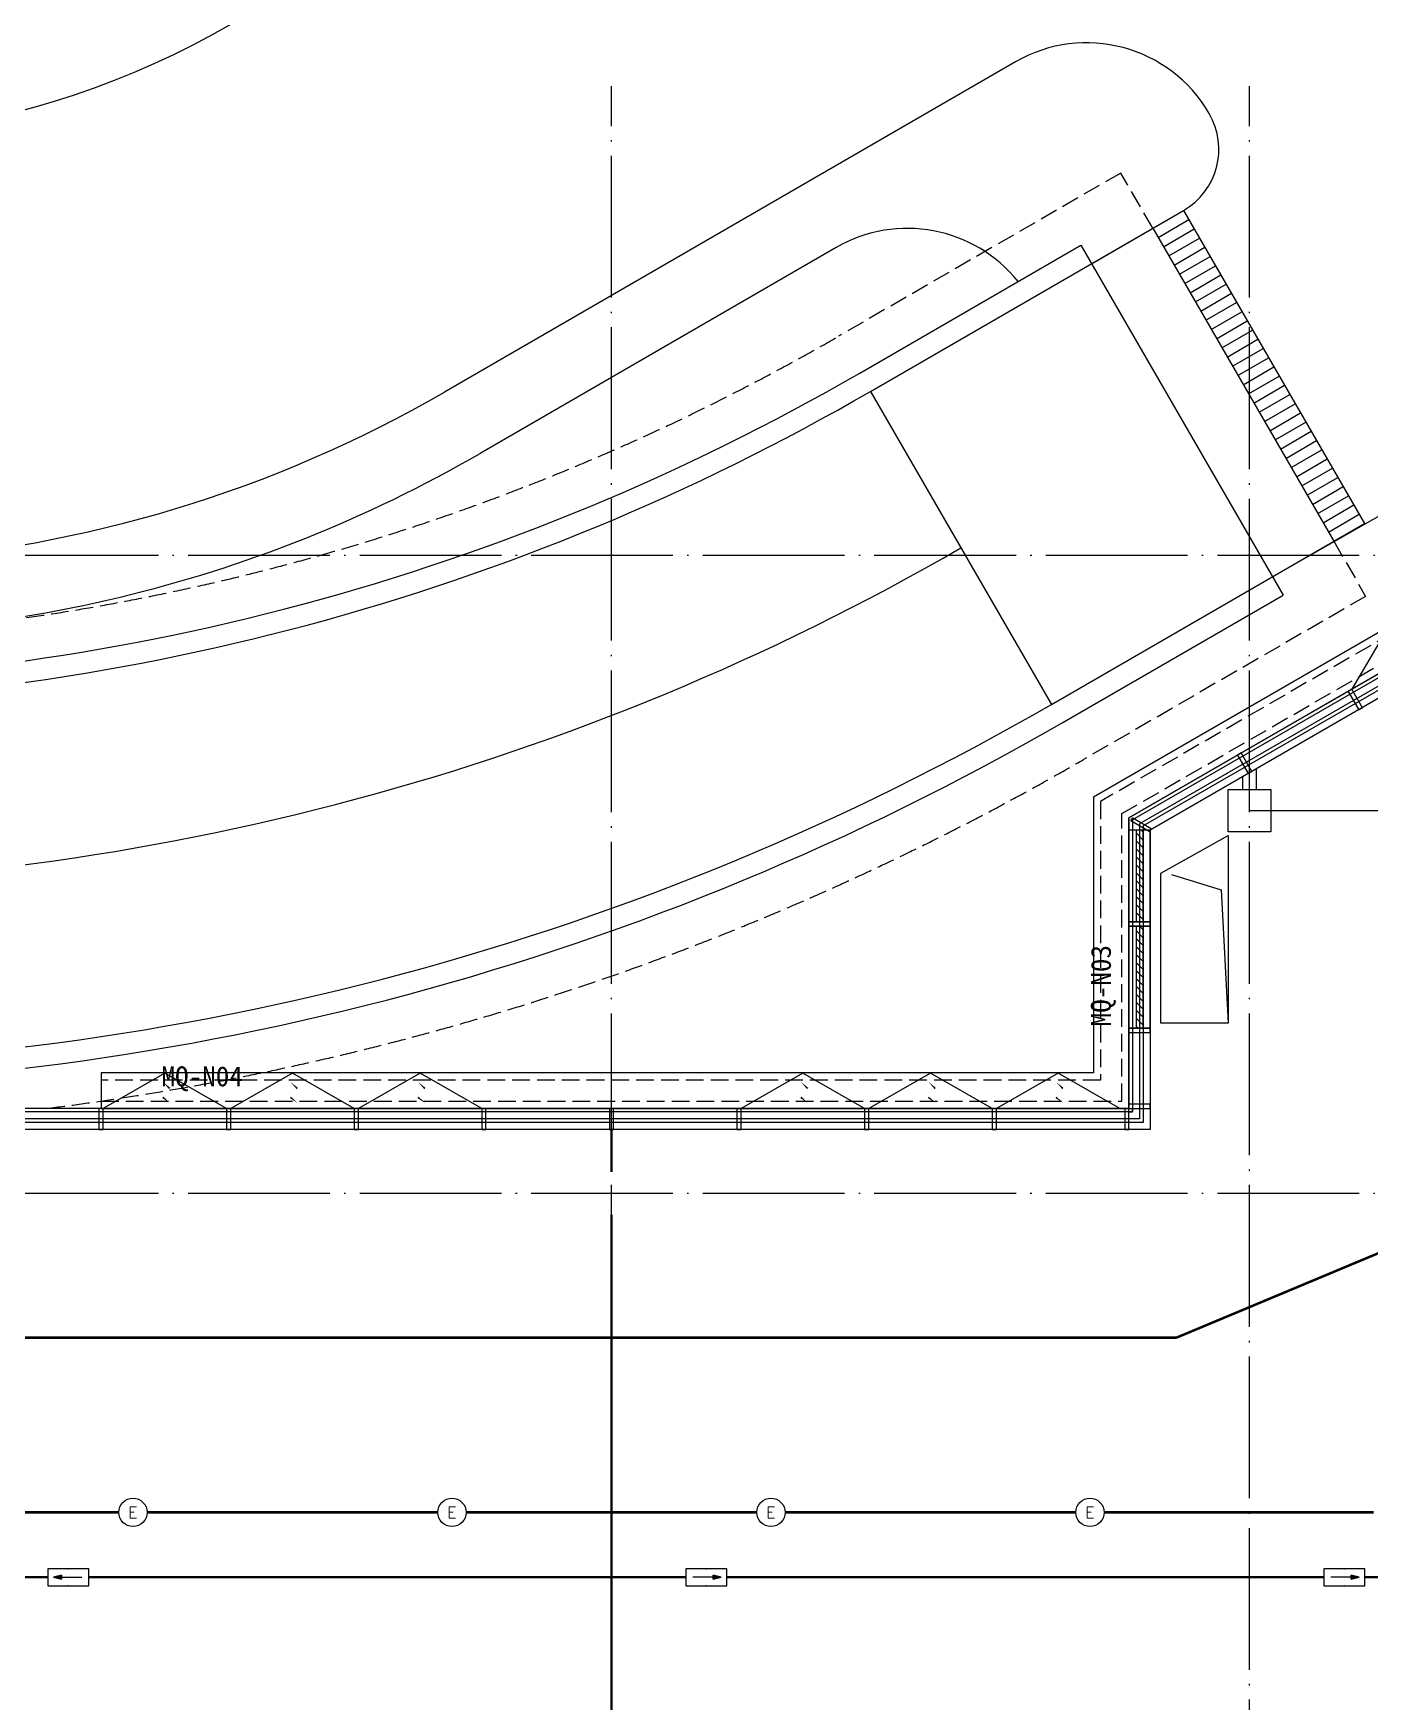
# Model space of a CAD drawing. Extents: x -288892 to 86489, y -207485 to 163917.
# Drawn here: x 22345 to 41195, y 1830 to 25366 of the extents above; entities that cross this region are included whole.
import ezdxf
from ezdxf.enums import TextEntityAlignment as Align

# ---------------------------------------------------------------- set-up
doc = ezdxf.new("R2010")
doc.units = 0
doc.header["$LTSCALE"] = 1000
doc.header["$MEASUREMENT"] = 0
for name, pattern in [('DASH', [0.35, 0.25, -0.1]), ('X-104 13#平面$0$109 3#平面$0$DASH', [0.35, 0.25, -0.1]), ('X-104 13#平面$0$ACAD_ISO05W100', [34, 24, -3, 0.5, -3, 0.5, -3]), ('X-104 13#平面$0$DASH', [0.35, 0.25, -0.1]), ('X-104 13#平面$0$DOTE', [2.42, 2, -0.2, 0.02, -0.2])]:
    doc.linetypes.add(name, pattern=pattern)
doc.layers.get('0').update_dxf_attribs({"linetype": 'CONTINUOUS'})
doc.layers.get('Defpoints').update_dxf_attribs({"linetype": 'CONTINUOUS'})
for name, color, linetype in [('13#楼幕墙$0$A-C_幕墙龙骨', 133, 'CONTINUOUS'), ('13#楼幕墙$0$A-C_玻璃幕墙', 140, 'CONTINUOUS'), ('13#楼幕墙$0$A-C_窗', 140, 'CONTINUOUS'), ('EQUIP-照明', 3, 'CONTINUOUS'), ('WIRE-应急', 2, 'DASH'), ('WIRE-照明', 1, 'CONTINUOUS'), ('X-104 13#平面$0$02-TEXT_标注', 130, 'CONTINUOUS'), ('X-104 13#平面$0$A-O_散水', 134, 'CONTINUOUS'), ('X-104 13#平面$0$A-TECH_暖通', 6, 'CONTINUOUS'), ('X-104 13#平面$0$A-TECH_结构', 21, 'CONTINUOUS'), ('X-104 13#平面$0$A_AXIS-轴线', 36, 'X-104 13#平面$0$DOTE'), ('X-104 13#平面$0$A_STR-砌块墙', 121, 'CONTINUOUS'), ('X-104 13#平面$0$M-场地 车库入口', 41, 'CONTINUOUS'), ('X-104 13#平面$0$M-绿化 首层轮廓', 197, 'CONTINUOUS'), ('X-104 13#平面$0$M-道路 边线', 151, 'CONTINUOUS')]:
    doc.layers.add(name, color=color, linetype=linetype)
doc.layers.add('X-104 13#平面$0$000套内', color=226, linetype='CONTINUOUS', lineweight=30, plot=False)
doc.styles.add('_TEL_DIM', font='SIMPLEX', dxfattribs={"width": 0.8, "height": 3.5, "bigfont": 'HZTXT'})
doc.styles.add('X-104 13#平面$0$_TCH_AXIS', font='STXIHEI.TTF', dxfattribs={"width": 0.75})

# ---------------------------------------------------------------- blocks, each defined once
blk = doc.blocks.new('X-104 13#平面$0$轴网')
at = {"layer": 'X-104 13#平面$0$A_AXIS-轴线', "linetype": 'X-104 13#平面$0$DOTE'}
for p, q in [((30500, -7401), (30500, 24620)), ((39500, -7401), (39500, 24620)), ((60408, 18000), (-2925, 18000)), ((60408, 9000), (-2925, 9000))]:
    blk.add_line(p, q, dxfattribs=at)
blk = doc.blocks.new('13#楼幕墙$0$A$C62EA228A')
blk.add_lwpolyline([(10, -300), (-860, -797), (-1730, -300)])
at = {"layer": '13#楼幕墙$0$A-C_玻璃幕墙', "color": 1}
blk.add_lwpolyline([(-889, -674, 0, 25, 0), (-792, -580, 0, 0, 0), (-890, -456, 25, 0, 0), (-786, -374, 0, 0, 0)], format="xyseb", dxfattribs=at)
blk = doc.blocks.new('*U968')
for points in [[(150, 150), (150, 200), (0, 200), (0, 0), (150, 0)], [(150, 0), (200, 0), (200, 150), (150, 150)]]:
    blk.add_lwpolyline(points)
blk = doc.blocks.new('*U976')
h = blk.add_hatch()
h.set_pattern_fill('ANSI31', color=256, scale=50)
h.set_pattern_definition([(45, (-55912.376, 120006.8), (-56.1266, 56.1266), [])])
h.paths.add_polyline_path([(-1440, 100), (0, 100), (0, 200), (-1440, 200)])
for points in [[(-1440, 0), (0, 0), (0, 300), (-1440, 300)], [(-1440, 100), (0, 100), (0, 200), (-1440, 200)]]:
    blk.add_lwpolyline(points, close=True)
blk = doc.blocks.new('*U977')
h = blk.add_hatch()
h.set_pattern_fill('ANSI31', color=256, scale=50)
h.set_pattern_definition([(45, (-55769.01, 120006.8), (-56.1266, 56.1266), [])])
h.paths.add_polyline_path([(-1297, 100), (0, 100), (0, 200), (-1297, 200)])
for points in [[(-1297, 0), (0, 0), (0, 300), (-1297, 300)], [(-1297, 100), (0, 100), (0, 200), (-1297, 200)]]:
    blk.add_lwpolyline(points, close=True)
blk = doc.blocks.new('13#楼幕墙$0$A$C7A413A1D')
blk.add_lwpolyline([(-70, -300), (-10, -300), (-10, 0), (-70, 0)], close=True)
blk = doc.blocks.new('13#楼幕墙')
at = {"layer": '13#楼幕墙$0$A-C_幕墙龙骨'}
blk.add_lwpolyline([(38113, 14148), (38087, 14105), (37828, 14255), (37853, 14298)], close=True, dxfattribs=at)
at = {"layer": '13#楼幕墙$0$A-C_玻璃幕墙'}
for p, q in [((43348, 17266), (38000, 14185)), ((37850, 14271), (37850, 10150)), ((38000, 14185), (38000, 10000)), ((38100, 14127), (38100, 9900)), ((37850, 10150), (12485, 10150)), ((38100, 9900), (12410, 9900)), ((38000, 10000), (12440, 10000))]:
    blk.add_line(p, q, dxfattribs=at)
for points in [[(4493, 15500), (-900, 15500), (-900, -1700), (22100, -1700), (22100, -1100), (58400, -1100), (58400, 18960), (53293, 23245), (37800, 14300), (37800, 10200), (12500, 10200), (4493, 15500)], [(58350, 18937), (53288, 23184), (37850, 14271)], [(58100, 18820), (53261, 22880), (38100, 14127)]]:
    blk.add_lwpolyline(points, dxfattribs=at)
at = {"layer": '13#楼幕墙$0$A-C_幕墙龙骨'}
for p, rotation in [((40954, 16117), 29.95337307442212), ((39394, 15219), 29.95337307442212), ((37800, 12840), 90), ((37800, 11340), 90), ((37800, 10270), 90)]:
    blk.add_blockref('13#楼幕墙$0$A$C7A413A1D', p, dxfattribs=dict(at, rotation=rotation))
for p in [(23340, 10200), (25140, 10200), (26940, 10200), (28740, 10200), (30540, 10200), (32340, 10200), (34140, 10200), (35940, 10200), (37810, 10200)]:
    blk.add_blockref('13#楼幕墙$0$A$C7A413A1D', p, dxfattribs=at)
at = {"layer": '13#楼幕墙$0$A-C_幕墙龙骨', "xscale": -1}
blk.add_blockref('*U968', (38000, 10000), dxfattribs=at)
at = {"layer": '13#楼幕墙$0$A-C_窗'}
for p, xscale, rotation in [((42594, 16716), -0.9999999999999994, 209.9533730763653), ((25060, 9900), -1, 180), ((26860, 9900), -1, 180), ((28660, 9900), -1, 180), ((34060, 9900), -1, 180), ((35860, 9900), -1, 180), ((37660, 9900), -1, 180)]:
    blk.add_blockref('13#楼幕墙$0$A$C62EA228A', p, dxfattribs=dict(at, xscale=xscale, rotation=rotation))
at = {"layer": '13#楼幕墙$0$A-C_窗', "rotation": 90}
for name, p in [('*U977', (38100, 14127)), ('*U976', (38100, 12770))]:
    blk.add_blockref(name, p, dxfattribs=at)
blk = doc.blocks.new('*U885')
at = {"color": 8, "ltscale": 0.02}
blk.add_line((-222, 115), (222, -115), dxfattribs=at)
blk = doc.blocks.new('*U886')
at = {"color": 0, "linetype": 'ByBlock', "lineweight": -2, "transparency": 16777216}
for p in [(2286, 4391), (2147, 4125), (2216, 4258), (2078, 3992), (1939, 3725), (2009, 3859), (1801, 3459), (1870, 3592), (1662, 3193), (1732, 3326), (1593, 3060), (1454, 2794), (1524, 2927), (1316, 2528), (1385, 2661), (1177, 2262), (1247, 2395), (1108, 2129), (970, 1863), (1039, 1996), (831, 1597), (900, 1730), (693, 1331), (762, 1464), (554, 1064), (623, 1197), (485, 931), (346, 665), (416, 798), (208, 399), (277, 532), (69, 133), (139, 266), (0, 0)]:
    blk.add_blockref('*U885', p, dxfattribs=at)
blk = doc.blocks.new('X-104 13#平面$0$jtrsyt')
at = {"ltscale": 0.02}
for p, q in [((20030, -7283), (23630, -7283)), ((23630, -7283), (23630, -12983)), ((20030, -7583), (20030, -12683)), ((20030, -7583), (25130, -7583)), ((24630, -7583), (24630, -12683)), ((25130, -7583), (25130, -12683)), ((20030, -12683), (25130, -12683)), ((20030, -12983), (23630, -12983))]:
    blk.add_line(p, q, dxfattribs=at)
for radius in [32583, 32883, 35433, 37983, 38283]:
    blk.add_arc((20030, 25300), radius, 239.9998, 270, dxfattribs=at)
at = {"rotation": 27.49977707902309}
blk.add_blockref('*U886', (24880, -12683), dxfattribs=at)
blk = doc.blocks.new('X-104 13#平面$0$A$C0BB3323F')
at = {"layer": 'Defpoints'}
blk.add_lwpolyline([(59300, 600), (59300, 20660), (54205, 24935), (38700, 16000), (38700, 11900), (13400, 11900), (5393, 17200), (0, 17200), (0, 0), (23000, 0), (23000, 600)], close=True, dxfattribs=at)
at = {"layer": 'X-104 13#平面$0$M-绿化 首层轮廓'}
blk.add_line((34572, 24046), (29546, 21140), dxfattribs=at)
for centre, radius, start, end in [((35573, 22315), 2000, 38.6404, 120.0409), ((20034, 37588), 19000, 266.8331, 300.0409)]:
    blk.add_arc(centre, radius, start, end, dxfattribs=at)
at = {"layer": 'X-104 13#平面$0$M-道路 边线'}
blk.add_line((37101, 26664), (29045, 22005), dxfattribs=at)
at = {"layer": 'X-104 13#平面$0$M-道路 边线', "ltscale": 0.5}
blk.add_line((50117, 24739), (40724, 19401), dxfattribs=at)
at = {"layer": 'X-104 13#平面$0$M-道路 边线', "ltscale": 0.02}
blk.add_line((38171, 23816), (39469, 24567), dxfattribs=at)
at = {"layer": 'X-104 13#平面$0$M-道路 边线'}
for centre, radius, start, end in [((20034, 37588), 12000, 210.0409, 300.0409), ((38102, 24933), 2000, 30.0409, 120.0409), ((20034, 37588), 18000, 247.6701, 300.0409)]:
    blk.add_arc(centre, radius, start, end, dxfattribs=at)
at = {"layer": 'X-104 13#平面$0$M-道路 边线', "ltscale": 0.02}
blk.add_arc((38968, 25433), 1000, 300.0411, 30.0409, dxfattribs=at)
blk = doc.blocks.new('X-104 13#平面')
blk.add_lwpolyline([(39200, 14700), (39800, 14700), (39800, 14100), (39200, 14100)], close=True)
at = {"layer": 'X-104 13#平面$0$000套内'}
blk.add_lwpolyline([(7100, -1550), (21950, -1550), (21950, -950), (48400, -950), (48400, 11050), (53400, 11050), (53400, 18100), (58250, 18100), (58250, 18890), (53289, 23053), (37950, 14213), (37950, 10050), (12455, 10050), (4447, 15350), (4100, 15350), (4100, 6300), (7100, 6300), (7100, -1550)], dxfattribs=at)
at = {"layer": 'X-104 13#平面$0$A-O_散水'}
blk.add_lwpolyline([(58900, 13050), (58900, 19193), (53346, 23853), (37300, 14589), (37300, 10700), (23300, 10700), (23300, 10200), (37800, 10200), (37800, 14300), (53293, 23245), (58400, 18960), (58400, 13050)], dxfattribs=at)
at = {"layer": 'X-104 13#平面$0$A-O_散水', "linetype": 'X-104 13#平面$0$DASH'}
blk.add_lwpolyline([(58800, 13050), (58800, 19147), (53336, 23731), (37400, 14531), (37400, 10600), (23300, 10600), (23300, 10300), (37700, 10300), (37700, 14358), (53304, 23367), (58500, 19007), (58500, 13050)], dxfattribs=at)
at = {"layer": 'X-104 13#平面$0$A-O_散水', "linetype": 'X-104 13#平面$0$109 3#平面$0$DASH'}
for points in [[(38136, 22617), (37685, 23396), (33703, 21093, -0.131654), (17715, 16797, -0.121419), (12556, 18064), (10136, 12364)], [(40689, 18202), (41139, 17423), (37157, 15120, -0.100159), (22540, 10200, -0.100159)]]:
    blk.add_lwpolyline(points, format="xyb", dxfattribs=at)
at = {"layer": 'X-104 13#平面$0$A-TECH_暖通', "linetype": 'X-104 13#平面$0$109 3#平面$0$DASH', "const_width": 30}
for points in [[(30500, 9900), (30500, 9300)], [(30500, 8700), (30500, 300)]]:
    blk.add_lwpolyline(points, dxfattribs=at)
at = {"layer": 'X-104 13#平面$0$A-TECH_结构'}
for points in [[(58350, -1050), (58350, 18937), (53288, 23184), (37850, 14271), (37850, 10150), (12485, 10150), (4478, 15450), (-850, 15450), (-850, -1650), (22050, -1650), (22050, -1050)], [(39200, 11400), (38250, 11400), (38250, 13516), (39200, 14050)]]:
    blk.add_lwpolyline(points, close=True, dxfattribs=at)
blk.add_lwpolyline([(38400, 13497), (39100, 13281), (39200, 11400)], dxfattribs=at)
at = {"layer": 'X-104 13#平面$0$A_AXIS-轴线', "linetype": 'X-104 13#平面$0$DOTE'}
blk.add_line((39500, 14400), (60408, 14400), dxfattribs=at)
at = {"layer": 'X-104 13#平面$0$A_STR-砌块墙'}
blk.add_lwpolyline([(39600, 14991), (39400, 14876), (39400, 14700), (39600, 14700), (39600, 14991)], dxfattribs=at)
for name, p in [('X-104 13#平面$0$A$C0BB3323F', (-900, -1700)), ('X-104 13#平面$0$轴网', (0, 0))]:
    blk.add_blockref(name, p)
at = {"layer": 'X-104 13#平面$0$A-TECH_结构'}
blk.add_blockref('13#楼幕墙', (0, 0), dxfattribs=at)
at = {"layer": 'X-104 13#平面$0$M-场地 车库入口', "ltscale": 200, "rotation": 30.04109946673724}
blk.add_blockref('X-104 13#平面$0$jtrsyt', (13018, 16851), dxfattribs=at)
at = {"layer": 'X-104 13#平面$0$02-TEXT_标注', "linetype": 'X-104 13#平面$0$ACAD_ISO05W100', "style": 'X-104 13#平面$0$_TCH_AXIS'}
blk.add_text('MQ-N03', height=281.2, rotation=90, dxfattribs=at).set_placement((37545, 11357))
blk.add_text('MQ-N04', height=281.2, dxfattribs=at).set_placement((24153, 10511))
blk = doc.blocks.new('$equip$00001838')
blk.add_circle((0, 0), 0.5)
at = {"color": 7, "style": '_TEL_DIM'}
blk.add_attdef('$TEXT$', text='', height=0.4, dxfattribs=at).set_placement((0, 0), align=Align.MIDDLE_CENTER)
at = {"color": 7, "style": '_TEL_DIM', "flags": 1}
blk.add_attdef('A', text='', height=0.00002, dxfattribs=at).set_placement((0, 0), align=Align.MIDDLE_CENTER)
blk = doc.blocks.new('$equip$00002541')
blk.add_hatch(color=256).paths.add_polyline_path([(-0.24, 0.372), (-0.528, 0.3), (-0.24, 0.228)])
for p, q in [((-0.72, 0.6), (-0.72, 0)), ((0.72, 0.6), (-0.72, 0.6)), ((0.72, 0), (0.72, 0.6)), ((-0.72, 0), (0.72, 0)), ((-0.24, 0.372), (-0.528, 0.3)), ((-0.528, 0.3), (-0.24, 0.228)), ((-0.24, 0.372), (-0.24, 0.228))]:
    blk.add_line(p, q)
at = {"color": 7}
blk.add_line((-0.48, 0.3), (0.48, 0.3), dxfattribs=at)
at = {"const_width": 0.02}
blk.add_lwpolyline([(-0.72, 0.6), (-0.72, 0), (0.72, 0), (0.72, 0.6), (-0.72, 0.6), (-0.72, 0)], dxfattribs=at)
for p in [(0, 0.6), (-0.72, 0.3), (0, 0), (0.72, 0.3)]:
    blk.add_point(p)
at = {"color": 7, "style": '_TEL_DIM', "flags": 1}
blk.add_attdef('A', text='', height=0.00002, dxfattribs=at).set_placement((0, 0), align=Align.MIDDLE_CENTER)

msp = doc.modelspace()

# ---------------------------------------------------------------- linework, layer by layer
at = {"layer": 'WIRE-应急', "linetype": 'DASH', "const_width": 35}
for points in [[(19450, 4500), (23550, 4500)], [(23950, 4500), (28050, 4500)], [(28450, 4500), (32550, 4500)], [(32950, 4500), (37050, 4500)], [(37450, 4500), (41251, 4500)], [(14126, 3585), (22550, 3585)], [(23126, 3585), (31550, 3585)], [(32126, 3585), (40550, 3585)], [(41126, 3585), (47944, 3585)]]:
    msp.add_lwpolyline(points, dxfattribs=at)
at = {"layer": 'WIRE-照明', "linetype": 'Continuous', "const_width": 35}
for points in [[(44557, 9512), (38468, 6964)], [(8695, 6964), (38468, 6964)]]:
    msp.add_lwpolyline(points, dxfattribs=at)

# ---------------------------------------------------------------- block references
msp.add_blockref('X-104 13#平面', (0, 0))
at = {"layer": 'EQUIP-照明', "xscale": 400, "yscale": 400, "zscale": 400}
for p in [(23750, 4500), (28250, 4500), (32750, 4500), (37250, 4500)]:
    msp.add_blockref('$equip$00001838', p, dxfattribs=at).add_auto_attribs({'$TEXT$': 'E'})
msp.add_blockref('$equip$00002541', (22838, 3465), dxfattribs=at)
at = {"layer": 'EQUIP-照明', "xscale": 400, "yscale": 400, "zscale": 400, "rotation": 180}
for p in [(31838, 3705), (40838, 3705)]:
    msp.add_blockref('$equip$00002541', p, dxfattribs=at)

doc.saveas('drawing.dxf')
